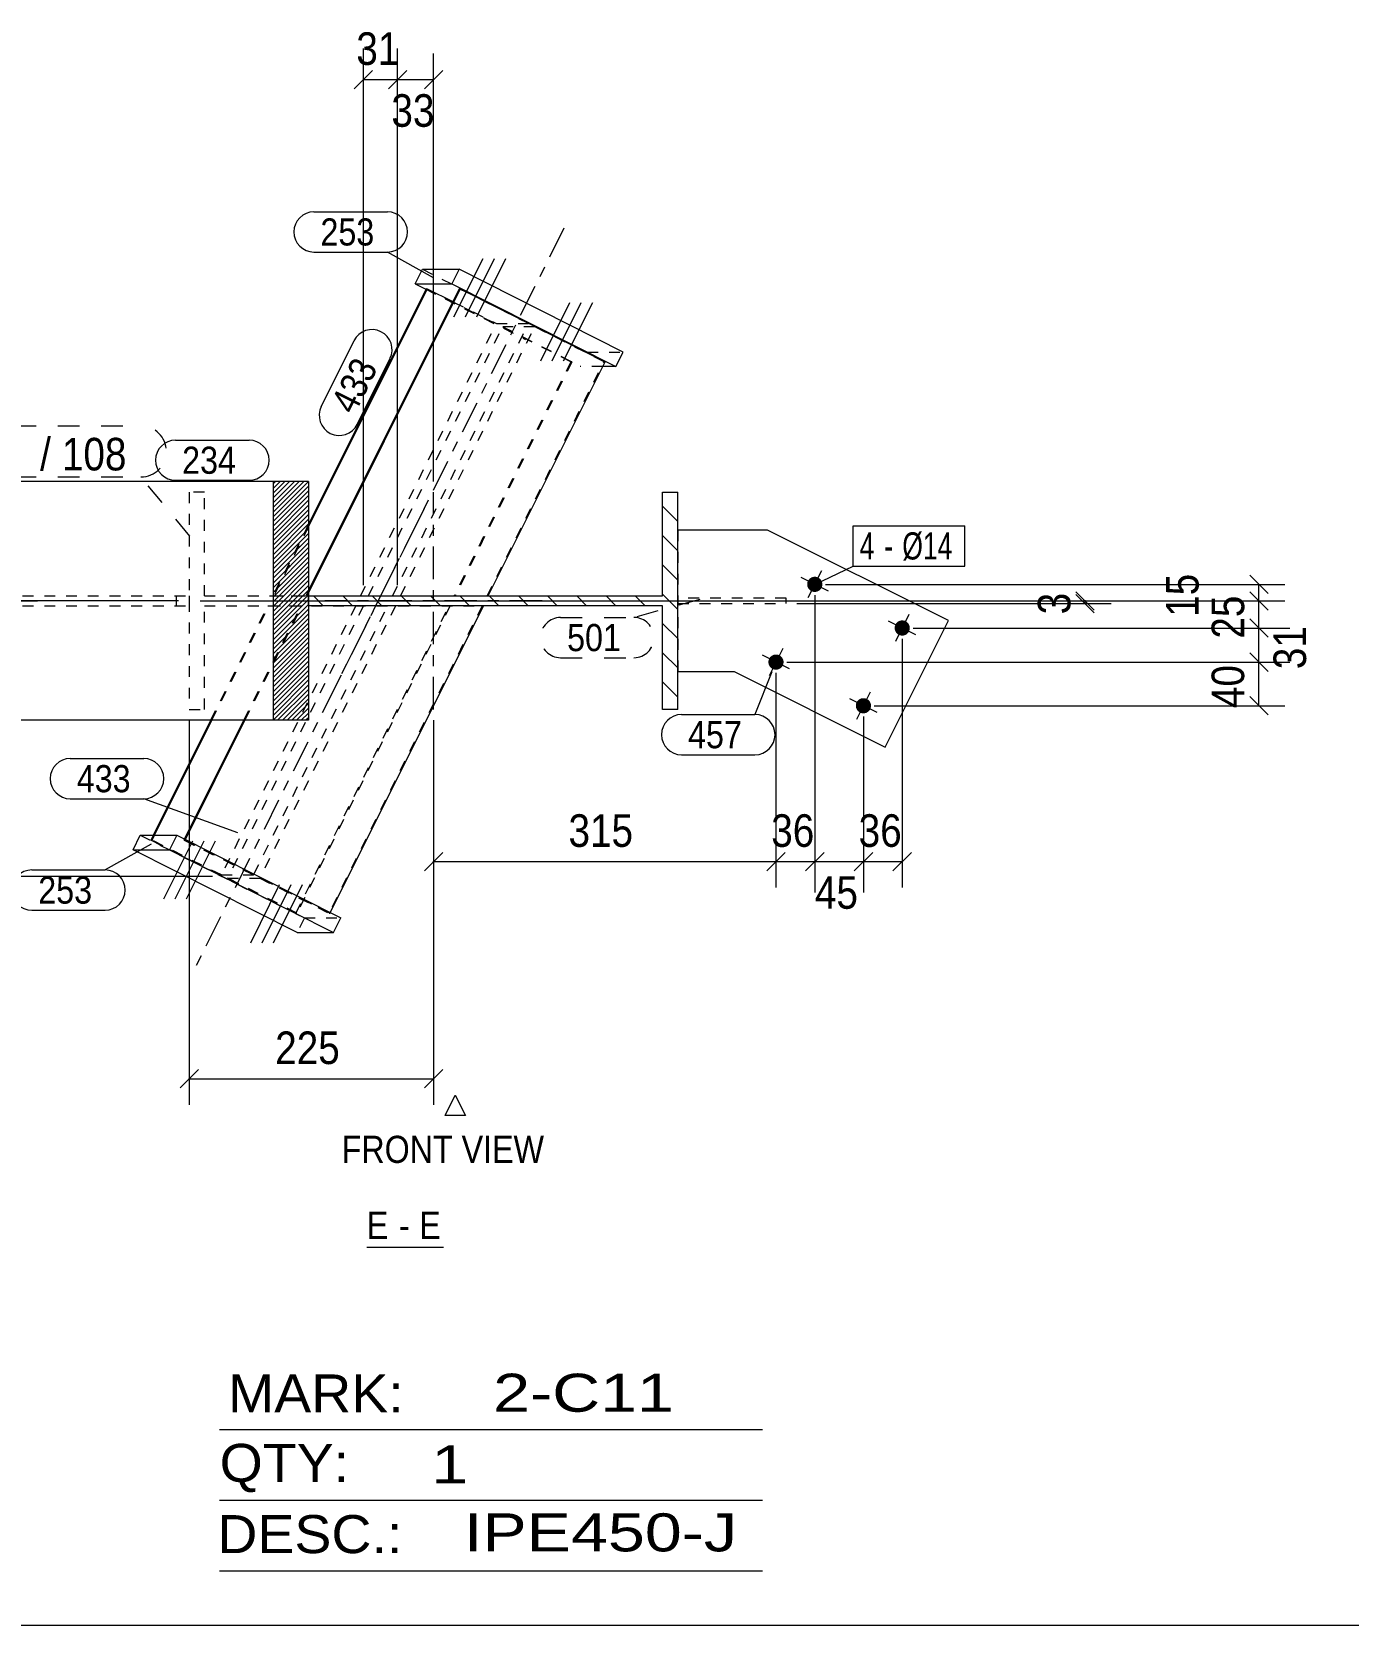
# Model space of a CAD drawing. Header units: millimetres. Extents: x 2 to 579, y 1 to 825.
# Drawn here: x 77.2 to 198.4, y 5 to 151.7 of the extents above; entities that cross this region are included whole.
import ezdxf

# ---------------------------------------------------------------- set-up
doc = ezdxf.new("R2010")
doc.units = ezdxf.units.MM
for name, pattern in [('XKITLINE00', [0]), ('XKITLINE01', [4, 1, -1, 1, -1]), ('XKITLINE02', [4, 2, -2]), ('XKITLINE03', [6, 3, -1, 1, -1])]:
    doc.linetypes.add(name, pattern=pattern)
for name, color, linetype, lineweight in [('Bolt', 3, 'Continuous', 0), ('BoltMark', 7, 'Continuous', 0), ('Dimensions', 7, 'Continuous', 0), ('DrawingSheet', 5, 'Continuous', 0), ('OtherObjectType', 7, 'Continuous', 0), ('Part', 2, 'Continuous', 0), ('PartMark', 7, 'Continuous', 0)]:
    doc.layers.add(name, color=color, linetype=linetype, lineweight=lineweight)
doc.styles.add('ARIAL', font='ARIAL.TTF')
doc.styles.add('ARIAL_NARROW', font='ARIALN.TTF')

# ---------------------------------------------------------------- blocks, each defined once
blk = doc.blocks.new('*A8')
at = {"layer": 'Part', "color": 7, "linetype": 'XKITLINE00', "lineweight": 0}
for p, q in [((136.7, 109.31), (136.7, 109.31)), ((136.7, 109.31), (136.7, 109.31)), ((135.36, 107.96), (135.3, 108.01)), ((136.7, 106.61), (135.36, 107.96)), ((136.7, 103.92), (135.3, 105.32)), ((136.7, 101.22), (135.3, 102.62)), ((136.7, 98.53), (135.3, 99.93)), ((104.05, 98.86), (103.15, 99.76)), ((106.74, 98.86), (105.84, 99.76)), ((109.44, 98.86), (108.54, 99.76)), ((112.13, 98.86), (111.23, 99.76)), ((114.83, 98.86), (113.93, 99.76)), ((117.52, 98.86), (116.62, 99.76)), ((120.21, 98.86), (119.31, 99.76)), ((122.91, 98.86), (122.01, 99.76)), ((125.6, 98.86), (124.7, 99.76)), ((128.3, 98.86), (127.4, 99.76)), ((130.99, 98.86), (130.09, 99.76)), ((133.68, 98.86), (132.78, 99.76)), ((136.7, 95.84), (135.3, 97.24)), ((136.7, 93.14), (135.3, 94.54)), ((136.7, 90.45), (135.3, 91.85))]:
    blk.add_line(p, q, dxfattribs=at)
blk = doc.blocks.new('*A9')
at = {"layer": 'Part', "color": 7, "linetype": 'XKITLINE00', "lineweight": 0}
for p, q in [((99.65, 110.31), (99.46, 110.12)), ((100.08, 110.31), (99.46, 109.69)), ((100.52, 110.31), (99.46, 109.25)), ((100.95, 110.31), (99.46, 108.82)), ((101.39, 110.31), (99.46, 108.38)), ((101.83, 110.31), (99.46, 107.95)), ((102.26, 110.31), (99.46, 107.51)), ((102.7, 110.31), (99.46, 107.08)), ((102.7, 110.31), (102.7, 110.31)), ((102.7, 109.87), (99.46, 106.64)), ((102.7, 109.44), (99.46, 106.21)), ((102.7, 109), (99.46, 105.77)), ((102.7, 108.57), (99.46, 105.34)), ((102.7, 108.13), (99.46, 104.9)), ((102.7, 107.7), (99.46, 104.46)), ((102.7, 107.26), (99.46, 104.03)), ((102.7, 106.82), (99.46, 103.59)), ((102.7, 106.39), (99.46, 103.16)), ((102.7, 105.95), (99.46, 102.72)), ((102.7, 105.52), (99.46, 102.29)), ((102.7, 105.08), (99.46, 101.85)), ((102.7, 104.65), (99.46, 101.42)), ((102.7, 104.21), (99.46, 100.98)), ((102.7, 103.78), (99.46, 100.55)), ((102.7, 103.34), (99.46, 100.11)), ((102.7, 102.91), (99.46, 99.68)), ((102.7, 102.47), (99.46, 99.24)), ((102.7, 102.04), (99.46, 98.81)), ((102.7, 101.6), (99.46, 98.37)), ((102.7, 101.17), (99.46, 97.94)), ((102.7, 100.73), (99.46, 97.5)), ((102.7, 100.3), (99.46, 97.07)), ((102.7, 99.86), (99.46, 96.63)), ((102.7, 99.43), (99.46, 96.2)), ((102.7, 98.99), (99.46, 95.76)), ((102.7, 98.56), (99.46, 95.33)), ((102.7, 98.12), (99.46, 94.89)), ((102.7, 97.69), (99.46, 94.46)), ((102.7, 97.25), (99.46, 94.02)), ((102.7, 96.82), (99.46, 93.59)), ((102.7, 96.38), (99.46, 93.15)), ((102.7, 95.95), (99.46, 92.72)), ((102.7, 95.51), (99.46, 92.28)), ((102.7, 95.08), (99.46, 91.85)), ((102.7, 94.64), (99.46, 91.41)), ((102.7, 94.21), (99.46, 90.97)), ((102.7, 93.77), (99.46, 90.54)), ((102.7, 93.33), (99.46, 90.1)), ((102.7, 92.9), (99.46, 89.67)), ((102.7, 92.46), (99.46, 89.23)), ((102.7, 92.03), (99.46, 88.8)), ((102.7, 91.59), (99.46, 88.36)), ((102.7, 91.16), (99.84, 88.31)), ((102.7, 90.72), (100.28, 88.31)), ((102.7, 90.29), (100.71, 88.31)), ((102.7, 89.85), (101.15, 88.31)), ((102.7, 89.42), (101.58, 88.31)), ((102.7, 88.98), (102.02, 88.31)), ((102.7, 88.55), (102.45, 88.31))]:
    blk.add_line(p, q, dxfattribs=at)
blk = doc.blocks.new('*A140')
at = {"layer": 'Bolt'}
for points in [[(148.96, 100.22), (148.93, 100.24), (148.91, 100.26), (148.88, 100.28), (148.85, 100.3), (148.83, 100.32), (148.8, 100.35), (148.78, 100.37), (148.76, 100.4), (148.74, 100.43), (148.72, 100.45), (148.7, 100.48), (148.68, 100.51), (148.67, 100.55), (148.65, 100.58), (148.64, 100.61), (148.63, 100.64), (148.62, 100.68), (148.62, 100.71), (148.61, 100.74), (148.61, 100.78), (148.61, 100.81), (148.61, 100.85), (148.61, 100.88), (148.61, 100.91), (148.62, 100.95), (148.62, 100.98), (148.63, 101.02), (148.64, 101.05), (148.65, 101.08), (148.67, 101.11), (148.68, 101.14), (148.7, 101.17), (148.71, 101.2), (148.73, 101.23), (148.75, 101.26), (148.78, 101.29), (148.8, 101.31), (148.82, 101.34), (148.85, 101.36), (148.87, 101.38), (148.9, 101.4), (148.93, 101.42), (148.96, 101.44), (148.99, 101.46), (149.02, 101.47), (149.05, 101.48), (149.09, 101.49), (149.12, 101.51), (149.15, 101.51), (149.18, 101.52), (149.22, 101.53), (149.25, 101.53), (149.29, 101.53), (149.32, 101.53), (149.36, 101.53), (149.39, 101.53), (149.42, 101.52), (149.46, 101.51), (149.49, 101.51), (149.52, 101.5), (149.56, 101.48), (149.59, 101.47), (149.62, 101.46), (149.65, 101.44), (149.68, 101.42), (149.71, 101.4), (149.74, 101.38), (149.76, 101.36), (149.79, 101.34), (149.81, 101.32), (149.84, 101.29), (149.86, 101.26), (149.88, 101.24), (149.9, 101.21), (149.91, 101.18), (149.93, 101.15), (149.95, 101.12), (149.96, 101.09), (149.97, 101.05), (149.98, 101.02), (149.99, 100.99), (150, 100.95), (150, 100.92), (150, 100.88), (150.01, 100.85), (150.01, 100.82), (150.01, 100.78), (150, 100.75), (150, 100.71), (149.99, 100.68), (149.98, 100.65), (149.97, 100.61), (149.96, 100.58), (149.95, 100.55), (149.93, 100.52), (149.92, 100.49), (149.9, 100.46), (149.88, 100.43), (149.86, 100.4), (149.84, 100.38), (149.82, 100.35), (149.79, 100.33), (149.77, 100.3), (149.74, 100.28), (149.71, 100.26), (149.68, 100.24), (149.65, 100.22), (149.62, 100.21), (149.59, 100.19), (149.56, 100.18), (149.53, 100.17), (149.5, 100.16), (149.46, 100.15), (149.43, 100.14), (149.39, 100.14), (149.36, 100.13), (149.33, 100.13), (149.29, 100.13), (149.26, 100.13), (149.22, 100.14), (149.19, 100.14), (149.16, 100.15), (149.12, 100.16), (149.09, 100.17), (149.06, 100.18), (149.03, 100.19), (148.99, 100.2)], [(157.02, 96.2), (156.99, 96.22), (156.96, 96.24), (156.93, 96.26), (156.9, 96.28), (156.88, 96.3), (156.85, 96.33), (156.83, 96.35), (156.81, 96.38), (156.79, 96.41), (156.77, 96.44), (156.75, 96.46), (156.74, 96.5), (156.72, 96.53), (156.71, 96.56), (156.7, 96.59), (156.69, 96.62), (156.68, 96.66), (156.67, 96.69), (156.67, 96.72), (156.66, 96.76), (156.66, 96.79), (156.66, 96.83), (156.66, 96.86), (156.66, 96.9), (156.67, 96.93), (156.68, 96.96), (156.68, 97), (156.69, 97.03), (156.71, 97.06), (156.72, 97.09), (156.73, 97.12), (156.75, 97.15), (156.77, 97.18), (156.79, 97.21), (156.81, 97.24), (156.83, 97.27), (156.85, 97.29), (156.88, 97.32), (156.9, 97.34), (156.93, 97.36), (156.95, 97.38), (156.98, 97.4), (157.01, 97.42), (157.04, 97.44), (157.07, 97.45), (157.11, 97.46), (157.14, 97.48), (157.17, 97.49), (157.2, 97.49), (157.24, 97.5), (157.27, 97.51), (157.31, 97.51), (157.34, 97.51), (157.37, 97.51), (157.41, 97.51), (157.44, 97.51), (157.48, 97.5), (157.51, 97.5), (157.54, 97.49), (157.58, 97.48), (157.61, 97.47), (157.64, 97.45), (157.67, 97.44), (157.7, 97.42), (157.73, 97.4), (157.76, 97.39), (157.79, 97.37), (157.82, 97.34), (157.84, 97.32), (157.86, 97.3), (157.89, 97.27), (157.91, 97.24), (157.93, 97.22), (157.95, 97.19), (157.97, 97.16), (157.98, 97.13), (158, 97.1), (158.01, 97.07), (158.02, 97.03), (158.03, 97), (158.04, 96.97), (158.05, 96.93), (158.05, 96.9), (158.06, 96.87), (158.06, 96.83), (158.06, 96.8), (158.06, 96.76), (158.05, 96.73), (158.05, 96.69), (158.04, 96.66), (158.03, 96.63), (158.03, 96.59), (158.01, 96.56), (158, 96.53), (157.99, 96.5), (157.97, 96.47), (157.95, 96.44), (157.93, 96.41), (157.91, 96.38), (157.89, 96.36), (157.87, 96.33), (157.84, 96.31), (157.82, 96.28), (157.79, 96.26), (157.76, 96.24), (157.74, 96.22), (157.71, 96.2), (157.68, 96.19), (157.65, 96.17), (157.61, 96.16), (157.58, 96.15), (157.55, 96.14), (157.52, 96.13), (157.48, 96.12), (157.45, 96.12), (157.41, 96.11), (157.38, 96.11), (157.34, 96.11), (157.31, 96.11), (157.28, 96.12), (157.24, 96.12), (157.21, 96.13), (157.18, 96.14), (157.14, 96.15), (157.11, 96.16), (157.08, 96.17), (157.05, 96.19)], [(145.39, 93.06), (145.36, 93.08), (145.33, 93.1), (145.31, 93.12), (145.28, 93.14), (145.25, 93.16), (145.23, 93.19), (145.21, 93.21), (145.18, 93.24), (145.16, 93.27), (145.14, 93.3), (145.13, 93.33), (145.11, 93.36), (145.1, 93.39), (145.08, 93.42), (145.07, 93.45), (145.06, 93.48), (145.05, 93.52), (145.05, 93.55), (145.04, 93.58), (145.04, 93.62), (145.03, 93.65), (145.03, 93.69), (145.04, 93.72), (145.04, 93.76), (145.04, 93.79), (145.05, 93.82), (145.06, 93.86), (145.07, 93.89), (145.08, 93.92), (145.09, 93.95), (145.11, 93.99), (145.12, 94.02), (145.14, 94.05), (145.16, 94.07), (145.18, 94.1), (145.2, 94.13), (145.23, 94.15), (145.25, 94.18), (145.28, 94.2), (145.3, 94.22), (145.33, 94.24), (145.36, 94.26), (145.39, 94.28), (145.42, 94.3), (145.45, 94.31), (145.48, 94.33), (145.51, 94.34), (145.55, 94.35), (145.58, 94.36), (145.61, 94.36), (145.65, 94.37), (145.68, 94.37), (145.71, 94.37), (145.75, 94.37), (145.78, 94.37), (145.82, 94.37), (145.85, 94.36), (145.89, 94.36), (145.92, 94.35), (145.95, 94.34), (145.98, 94.33), (146.02, 94.31), (146.05, 94.3), (146.08, 94.28), (146.11, 94.27), (146.14, 94.25), (146.16, 94.23), (146.19, 94.2), (146.22, 94.18), (146.24, 94.16), (146.26, 94.13), (146.28, 94.11), (146.31, 94.08), (146.32, 94.05), (146.34, 94.02), (146.36, 93.99), (146.37, 93.96), (146.39, 93.93), (146.4, 93.89), (146.41, 93.86), (146.42, 93.83), (146.42, 93.8), (146.43, 93.76), (146.43, 93.73), (146.43, 93.69), (146.43, 93.66), (146.43, 93.62), (146.43, 93.59), (146.42, 93.56), (146.42, 93.52), (146.41, 93.49), (146.4, 93.46), (146.39, 93.42), (146.38, 93.39), (146.36, 93.36), (146.34, 93.33), (146.33, 93.3), (146.31, 93.27), (146.29, 93.24), (146.27, 93.22), (146.24, 93.19), (146.22, 93.17), (146.19, 93.14), (146.17, 93.12), (146.14, 93.1), (146.11, 93.08), (146.08, 93.07), (146.05, 93.05), (146.02, 93.03), (145.99, 93.02), (145.96, 93.01), (145.92, 93), (145.89, 92.99), (145.86, 92.98), (145.82, 92.98), (145.79, 92.98), (145.75, 92.97), (145.72, 92.97), (145.69, 92.97), (145.65, 92.98), (145.62, 92.98), (145.58, 92.99), (145.55, 93), (145.52, 93.01), (145.48, 93.02), (145.45, 93.03), (145.42, 93.05)], [(153.44, 89.04), (153.41, 89.06), (153.39, 89.08), (153.36, 89.1), (153.33, 89.12), (153.31, 89.15), (153.28, 89.17), (153.26, 89.19), (153.24, 89.22), (153.22, 89.25), (153.2, 89.28), (153.18, 89.31), (153.16, 89.34), (153.15, 89.37), (153.13, 89.4), (153.12, 89.43), (153.11, 89.46), (153.1, 89.5), (153.1, 89.53), (153.09, 89.57), (153.09, 89.6), (153.09, 89.63), (153.09, 89.67), (153.09, 89.7), (153.09, 89.74), (153.1, 89.77), (153.1, 89.8), (153.11, 89.84), (153.12, 89.87), (153.13, 89.9), (153.15, 89.94), (153.16, 89.97), (153.18, 90), (153.19, 90.03), (153.21, 90.06), (153.23, 90.08), (153.26, 90.11), (153.28, 90.13), (153.3, 90.16), (153.33, 90.18), (153.35, 90.2), (153.38, 90.22), (153.41, 90.24), (153.44, 90.26), (153.47, 90.28), (153.5, 90.29), (153.53, 90.31), (153.57, 90.32), (153.6, 90.33), (153.63, 90.34), (153.67, 90.34), (153.7, 90.35), (153.73, 90.35), (153.77, 90.35), (153.8, 90.35), (153.84, 90.35), (153.87, 90.35), (153.9, 90.34), (153.94, 90.34), (153.97, 90.33), (154, 90.32), (154.04, 90.31), (154.07, 90.29), (154.1, 90.28), (154.13, 90.26), (154.16, 90.25), (154.19, 90.23), (154.22, 90.21), (154.24, 90.19), (154.27, 90.16), (154.29, 90.14), (154.32, 90.11), (154.34, 90.09), (154.36, 90.06), (154.38, 90.03), (154.39, 90), (154.41, 89.97), (154.43, 89.94), (154.44, 89.91), (154.45, 89.88), (154.46, 89.84), (154.47, 89.81), (154.48, 89.78), (154.48, 89.74), (154.49, 89.71), (154.49, 89.67), (154.49, 89.64), (154.49, 89.6), (154.48, 89.57), (154.48, 89.54), (154.47, 89.5), (154.46, 89.47), (154.45, 89.44), (154.44, 89.4), (154.43, 89.37), (154.41, 89.34), (154.4, 89.31), (154.38, 89.28), (154.36, 89.25), (154.34, 89.23), (154.32, 89.2), (154.3, 89.17), (154.27, 89.15), (154.25, 89.13), (154.22, 89.1), (154.19, 89.08), (154.16, 89.06), (154.13, 89.05), (154.1, 89.03), (154.07, 89.01), (154.04, 89), (154.01, 88.99), (153.98, 88.98), (153.94, 88.97), (153.91, 88.96), (153.88, 88.96), (153.84, 88.96), (153.81, 88.95), (153.77, 88.95), (153.74, 88.96), (153.7, 88.96), (153.67, 88.96), (153.64, 88.97), (153.6, 88.98), (153.57, 88.99), (153.54, 89), (153.51, 89.01), (153.47, 89.03)]]:
    blk.add_hatch(color=3, dxfattribs=at).paths.add_polyline_path(points, flags=17)
at = {"layer": 'Bolt', "color": 3, "linetype": 'XKITLINE00', "lineweight": 0}
for p, q in [((150.56, 100.21), (148.05, 101.46)), ((149.93, 102.08), (148.68, 99.58)), ((158.61, 96.19), (156.11, 97.44)), ((157.98, 98.06), (156.73, 95.56)), ((146.99, 93.05), (144.48, 94.3)), ((146.36, 94.93), (145.11, 92.42)), ((155.04, 89.03), (152.53, 90.28)), ((154.41, 90.91), (153.16, 88.4))]:
    blk.add_line(p, q, dxfattribs=at)
blk = doc.blocks.new('*A141')
at = {"layer": 'Bolt', "color": 3, "linetype": 'XKITLINE00', "lineweight": 0}
for p, q in [((116.08, 125.46), (118.76, 130.82)), ((117.13, 125.46), (119.81, 130.82)), ((118.18, 125.46), (120.86, 130.82)), ((124.08, 121.42), (126.76, 126.79)), ((125.13, 121.42), (127.81, 126.79)), ((126.18, 121.42), (128.86, 126.79))]:
    blk.add_line(p, q, dxfattribs=at)
blk = doc.blocks.new('*A142')
at = {"layer": 'Bolt', "color": 3, "linetype": 'XKITLINE00', "lineweight": 0}
for p, q in [((92, 77.19), (89.33, 71.83)), ((93.05, 77.19), (90.38, 71.83)), ((94.1, 77.19), (91.43, 71.83)), ((100, 73.15), (97.33, 67.79)), ((101.05, 73.15), (98.38, 67.79)), ((102.1, 73.15), (99.43, 67.79))]:
    blk.add_line(p, q, dxfattribs=at)
blk = doc.blocks.new('*A143')
at = {"layer": 'Part', "color": 7, "linetype": 'XKITLINE01', "lineweight": 0}
for p, q in [((93.1, 109.31), (91.7, 109.31)), ((91.7, 109.31), (91.7, 89.31)), ((93.1, 99.76), (93.1, 109.31)), ((93.1, 99.76), (102.7, 99.76)), ((93.1, 89.31), (93.1, 98.86)), ((93.1, 98.86), (102.7, 98.86)), ((91.7, 89.31), (93.1, 89.31))]:
    blk.add_line(p, q, dxfattribs=at)
at = {"layer": 'Part', "color": 7, "linetype": 'XKITLINE03', "lineweight": 0}
for p, q in [((114.2, 89.31), (114.2, 109.31)), ((124.2, 99.31), (104.2, 99.31))]:
    blk.add_line(p, q, dxfattribs=at)
at = {"layer": 'Part', "color": 2, "linetype": 'XKITLINE00', "lineweight": 0}
for p, q in [((135.3, 109.31), (136.7, 109.31)), ((135.3, 99.76), (135.3, 109.31)), ((136.7, 89.31), (136.7, 109.31)), ((102.7, 99.76), (135.3, 99.76)), ((102.7, 98.86), (102.7, 99.76)), ((135.3, 98.86), (102.7, 98.86)), ((135.3, 89.31), (135.3, 98.86)), ((136.7, 89.31), (135.3, 89.31))]:
    blk.add_line(p, q, dxfattribs=at)
blk = doc.blocks.new('*A144')
at = {"layer": 'Part', "color": 2, "linetype": 'XKITLINE00', "lineweight": 0}
for p, q in [((102.7, 110.31), (50.8, 110.31)), ((99.46, 88.31), (99.46, 110.31)), ((102.7, 110.31), (102.7, 88.31)), ((102.7, 88.31), (50.8, 88.31))]:
    blk.add_line(p, q, dxfattribs=at)
blk = doc.blocks.new('*A145')
at = {"layer": 'Part', "color": 7, "linetype": 'XKITLINE01', "lineweight": 0}
for p, q in [((136.7, 99.06), (136.7, 99.56)), ((136.7, 99.06), (136.7, 99.56)), ((136.7, 99.56), (136.7, 99.56)), ((146.66, 99.56), (136.7, 99.56)), ((136.7, 99.06), (136.7, 99.06)), ((136.7, 99.06), (146.66, 99.06)), ((146.66, 99.06), (146.66, 99.56))]:
    blk.add_line(p, q, dxfattribs=at)
blk = doc.blocks.new('*A146')
at = {"layer": 'Part', "color": 2, "linetype": 'XKITLINE00', "lineweight": 0}
for p, q in [((144.94, 105.81), (136.7, 105.81)), ((161.61, 97.49), (144.94, 105.81)), ((155.8, 85.85), (161.61, 97.49)), ((136.7, 92.81), (141.87, 92.81)), ((141.87, 92.81), (155.8, 85.85))]:
    blk.add_line(p, q, dxfattribs=at)
at = {"layer": 'Part', "color": 7, "linetype": 'XKITLINE01', "lineweight": 0}
blk.add_line((136.7, 105.81), (136.7, 92.81), dxfattribs=at)
blk = doc.blocks.new('*A147')
at = {"layer": 'Part', "color": 7, "linetype": 'XKITLINE01', "lineweight": 0}
for p, q in [((55.13, 109.31), (55.06, 109.31)), ((55.06, 109.31), (56.54, 109.31)), ((55.06, 89.31), (55.06, 109.31)), ((56.36, 99.76), (56.36, 109.31)), ((56.36, 99.76), (91.7, 99.76)), ((56.36, 98.86), (91.71, 98.86)), ((56.36, 89.31), (56.36, 98.86)), ((90.54, 98.86), (90.54, 99.76)), ((91.7, 99.76), (91.71, 98.86)), ((91.71, 98.86), (91.71, 98.86)), ((55.06, 89.31), (56.54, 89.31))]:
    blk.add_line(p, q, dxfattribs=at)
at = {"layer": 'Part', "color": 7, "linetype": 'XKITLINE03', "lineweight": 0}
blk.add_line((75.14, 99.31), (77.73, 99.31), dxfattribs=at)
blk = doc.blocks.new('*A148')
at = {"layer": 'Part', "color": 7, "linetype": 'XKITLINE03', "lineweight": 0}
blk.add_line((113.33, 107.79), (91.97, 64.98), dxfattribs=at)
at = {"layer": 'Part', "color": 7, "linetype": 'XKITLINE01', "lineweight": 0}
for p, q in [((93.69, 88.31), (98.95, 98.86)), ((93.78, 88.31), (99.04, 98.86)), ((107.03, 98.86), (94.66, 74.07)), ((107.75, 98.86), (95.24, 73.78)), ((96.74, 88.31), (102, 98.86)), ((96.83, 88.31), (102.1, 98.86)), ((97.66, 74.15), (109.99, 98.86)), ((110.71, 98.86), (98.2, 73.78)), ((98.95, 98.86), (118.79, 98.86)), ((101.52, 70.56), (115.64, 98.86)), ((115.73, 98.86), (101.62, 70.56)), ((118.69, 98.86), (104.58, 70.56)), ((88.19, 77.28), (88.41, 77.73)), ((88.19, 77.28), (101.52, 70.56)), ((88.19, 77.28), (88.28, 77.28)), ((88.28, 77.28), (88.51, 77.73)), ((94.66, 74.07), (88.28, 77.28)), ((91.24, 77.28), (91.28, 77.36)), ((91.24, 77.28), (97.62, 74.07)), ((91.24, 77.28), (91.34, 77.28)), ((91.34, 77.28), (91.36, 77.33)), ((91.34, 77.28), (104.67, 70.56)), ((94.66, 74.07), (97.62, 74.07)), ((95.24, 73.78), (98.2, 73.78)), ((101.62, 70.56), (95.24, 73.78)), ((97.62, 74.07), (97.66, 74.15)), ((98.2, 73.78), (104.58, 70.56)), ((101.52, 70.56), (101.62, 70.56)), ((104.58, 70.56), (104.67, 70.56)), ((104.67, 70.56), (104.69, 70.6))]:
    blk.add_line(p, q, dxfattribs=at)
at = {"layer": 'Part', "color": 2, "linetype": 'XKITLINE00', "lineweight": 0}
for p, q in [((104.69, 70.6), (118.79, 98.86)), ((88.41, 77.73), (93.69, 88.31)), ((88.51, 77.73), (93.78, 88.31)), ((91.28, 77.36), (96.74, 88.31)), ((91.36, 77.33), (96.83, 88.31))]:
    blk.add_line(p, q, dxfattribs=at)
blk = doc.blocks.new('*A149')
at = {"layer": 'Part', "color": 7, "linetype": 'XKITLINE03', "lineweight": 0}
blk.add_line((126.21, 133.63), (104.86, 90.82), dxfattribs=at)
at = {"layer": 'Part', "color": 2, "linetype": 'XKITLINE00', "lineweight": 0}
for p, q in [((113.52, 128.05), (102.7, 106.36)), ((113.61, 128.05), (102.7, 106.17)), ((116.57, 128.05), (102.7, 100.25)), ((116.66, 128.05), (102.7, 100.06)), ((113.52, 128.05), (113.61, 128.05)), ((113.61, 128.05), (115.97, 126.86)), ((116.57, 128.05), (116.66, 128.05)), ((116.66, 128.05), (130, 121.33)), ((119.23, 99.76), (130, 121.33))]:
    blk.add_line(p, q, dxfattribs=at)
at = {"layer": 'Part', "color": 7, "linetype": 'XKITLINE01', "lineweight": 0}
for p, q in [((126.85, 121.33), (113.52, 128.05)), ((122.95, 124.84), (116.57, 128.05)), ((115.97, 126.86), (116.05, 126.82)), ((116.05, 126.82), (119.99, 124.84)), ((107.48, 99.76), (119.99, 124.84)), ((110.43, 99.76), (122.95, 124.84)), ((119.99, 124.84), (122.95, 124.84)), ((108.2, 99.76), (120.57, 124.55)), ((111.16, 99.76), (123.52, 124.55)), ((123.52, 124.55), (120.57, 124.55)), ((120.57, 124.55), (126.94, 121.33)), ((129.9, 121.33), (123.52, 124.55)), ((126.85, 121.33), (116.09, 99.76)), ((126.94, 121.33), (116.18, 99.76)), ((119.14, 99.76), (129.9, 121.33)), ((126.94, 121.33), (126.85, 121.33)), ((130, 121.33), (129.9, 121.33)), ((102.7, 106.36), (99.4, 99.76)), ((102.7, 106.17), (99.49, 99.76)), ((102.7, 100.25), (102.45, 99.76)), ((102.7, 100.06), (102.55, 99.76)), ((99.4, 99.76), (119.23, 99.76))]:
    blk.add_line(p, q, dxfattribs=at)
blk = doc.blocks.new('*A150')
at = {"layer": 'Part', "color": 2, "linetype": 'XKITLINE00', "lineweight": 0}
for p, q in [((112.52, 128.5), (113.19, 129.84)), ((113.19, 129.84), (116.55, 129.84)), ((116.55, 129.84), (115.88, 128.5)), ((131.66, 122.22), (116.55, 129.84)), ((112.52, 128.5), (115.88, 128.5)), ((112.52, 128.5), (113.49, 128.01)), ((115.88, 128.5), (130.99, 120.88)), ((130.99, 120.88), (131.66, 122.22)), ((130.99, 120.88), (129.77, 120.88))]:
    blk.add_line(p, q, dxfattribs=at)
at = {"layer": 'Part', "color": 7, "linetype": 'XKITLINE01', "lineweight": 0}
for p, q in [((113.19, 129.84), (122.68, 125.06)), ((113.49, 128.01), (122.68, 123.38)), ((128.36, 122.22), (131.66, 122.22)), ((129.77, 120.88), (127.69, 120.88))]:
    blk.add_line(p, q, dxfattribs=at)
blk = doc.blocks.new('*A151')
at = {"layer": 'Part', "color": 2, "linetype": 'XKITLINE00', "lineweight": 0}
for p, q in [((86.53, 76.39), (87.2, 77.73)), ((101.64, 68.77), (86.53, 76.39)), ((86.53, 76.39), (89.88, 76.39)), ((87.2, 77.73), (90.55, 77.73)), ((90.55, 77.73), (89.88, 76.39)), ((89.88, 76.39), (104.99, 68.77)), ((90.55, 77.73), (105.66, 70.11)), ((104.99, 68.77), (105.66, 70.11)), ((101.64, 68.77), (104.99, 68.77))]:
    blk.add_line(p, q, dxfattribs=at)
at = {"layer": 'Part', "color": 7, "linetype": 'XKITLINE01', "lineweight": 0}
for p, q in [((87.2, 77.73), (102.31, 70.11)), ((102.31, 70.11), (101.64, 68.77)), ((102.31, 70.11), (105.66, 70.11))]:
    blk.add_line(p, q, dxfattribs=at)
blk = doc.blocks.new('*A174')
at = {"layer": 'DrawingSheet', "color": 5, "linetype": 'XKITLINE00', "lineweight": 0}
blk.add_line((5, 5), (579, 5), dxfattribs=at)
blk = doc.blocks.new('*A178')
at = {"layer": 'OtherObjectType', "color": 6, "linetype": 'XKITLINE00', "lineweight": 0}
for p, q in [((94.5, 23), (144.5, 23)), ((94.5, 16.5), (144.5, 16.5)), ((94.5, 10), (144.5, 10))]:
    blk.add_line(p, q, dxfattribs=at)
at = {"layer": 'OtherObjectType', "color": 6, "style": 'ARIAL_NARROW'}
for s, width, p in [('MARK:', 1.275, (95.27, 24.58)), ('2-C11', 1.525501, (119.69, 24.65)), ('QTY:', 1.275, (94.5, 18.19)), ('1', 1.525501, (113.99, 18.05)), ('DESC.:', 1.275, (94.29, 11.63)), ('IPE450-J', 1.525501, (117, 11.79))]:
    blk.add_text(s, height=3.5, dxfattribs=dict(at, width=width)).set_placement(p)
blk = doc.blocks.new('*A382')
at = {"layer": 'Dimensions', "color": 7, "linetype": 'XKITLINE00', "lineweight": 0}
for p, q in [((41.36, 100.15), (43.05, 98.46)), ((90.7, 99.31), (39.35, 99.31)), ((42.2, 73.92), (42.2, 99.31)), ((93.86, 73.92), (39.35, 73.92)), ((41.36, 74.77), (43.05, 73.07))]:
    blk.add_line(p, q, dxfattribs=at)
at = {"layer": 'Dimensions', "color": 3}
for p in [(42.2, 99.31), (42.2, 73.92)]:
    blk.add_point(p, dxfattribs=at)
at = {"layer": 'Dimensions', "color": 3, "style": 'ARIAL', "width": 0.85}
blk.add_text('254', height=3, rotation=90.0002, dxfattribs=at).set_placement((40.85, 83.28))
blk = doc.blocks.new('*A383')
at = {"layer": 'Dimensions', "color": 7, "linetype": 'XKITLINE00', "lineweight": 0}
for p, q in [((189.36, 94.52), (191.05, 92.82)), ((146.73, 93.67), (192.6, 93.67)), ((190.2, 89.65), (190.2, 93.67)), ((154.79, 89.65), (192.6, 89.65)), ((189.36, 90.5), (191.05, 88.81))]:
    blk.add_line(p, q, dxfattribs=at)
at = {"layer": 'Dimensions', "color": 3}
for p in [(190.2, 93.67), (190.2, 89.65)]:
    blk.add_point(p, dxfattribs=at)
at = {"layer": 'Dimensions', "color": 3, "style": 'ARIAL', "width": 0.85}
blk.add_text('40', height=3, rotation=90.0002, dxfattribs=at).set_placement((188.85, 89.44))
blk = doc.blocks.new('*A384')
at = {"layer": 'Dimensions', "color": 7, "linetype": 'XKITLINE00', "lineweight": 0}
for p, q in [((189.36, 97.66), (191.05, 95.96)), ((158.36, 96.81), (193.05, 96.81)), ((190.2, 93.67), (190.2, 96.81)), ((189.36, 94.52), (191.05, 92.82)), ((146.73, 93.67), (193.05, 93.67))]:
    blk.add_line(p, q, dxfattribs=at)
at = {"layer": 'Dimensions', "color": 3}
for p in [(190.2, 96.81), (190.2, 93.67)]:
    blk.add_point(p, dxfattribs=at)
at = {"layer": 'Dimensions', "color": 3, "style": 'ARIAL', "width": 0.85}
blk.add_text('31', height=3, rotation=90.0002, dxfattribs=at).set_placement((194.55, 93.02))
blk = doc.blocks.new('*A385')
at = {"layer": 'Dimensions', "color": 7, "linetype": 'XKITLINE00', "lineweight": 0}
for p, q in [((189.36, 100.15), (191.05, 98.46)), ((92.7, 99.31), (192.6, 99.31)), ((190.2, 96.81), (190.2, 99.31)), ((189.36, 97.66), (191.05, 95.96)), ((158.36, 96.81), (192.6, 96.81))]:
    blk.add_line(p, q, dxfattribs=at)
at = {"layer": 'Dimensions', "color": 3}
for p in [(190.2, 99.31), (190.2, 96.81)]:
    blk.add_point(p, dxfattribs=at)
at = {"layer": 'Dimensions', "color": 3, "style": 'ARIAL', "width": 0.85}
blk.add_text('25', height=3, rotation=90.0002, dxfattribs=at).set_placement((188.85, 95.83))
blk = doc.blocks.new('*A386')
at = {"layer": 'Dimensions', "color": 7, "linetype": 'XKITLINE00', "lineweight": 0}
for p, q in [((189.36, 101.68), (191.05, 99.98)), ((150.31, 100.83), (192.6, 100.83)), ((189.36, 100.15), (191.05, 98.46)), ((190.2, 99.31), (190.2, 100.83)), ((92.7, 99.31), (192.6, 99.31))]:
    blk.add_line(p, q, dxfattribs=at)
at = {"layer": 'Dimensions', "color": 3}
for p in [(190.2, 100.83), (190.2, 99.31)]:
    blk.add_point(p, dxfattribs=at)
at = {"layer": 'Dimensions', "color": 3, "style": 'ARIAL', "width": 0.85}
blk.add_text('15', height=3, rotation=90.0002, dxfattribs=at).set_placement((184.65, 97.84))
blk = doc.blocks.new('*A387')
at = {"layer": 'Dimensions', "color": 7, "linetype": 'XKITLINE00', "lineweight": 0}
for p, q in [((173.36, 100.15), (175.05, 98.46)), ((173.36, 99.9), (175.05, 98.21)), ((92.7, 99.31), (176.6, 99.31)), ((147.66, 99.06), (176.6, 99.06)), ((174.2, 99.06), (174.2, 99.31))]:
    blk.add_line(p, q, dxfattribs=at)
at = {"layer": 'Dimensions', "color": 3}
for p in [(174.2, 99.31), (174.2, 99.06)]:
    blk.add_point(p, dxfattribs=at)
at = {"layer": 'Dimensions', "color": 3, "style": 'ARIAL', "width": 0.85}
blk.add_text('3', height=3, rotation=90.0002, dxfattribs=at).set_placement((172.85, 98.07))
blk = doc.blocks.new('*A388')
at = {"layer": 'Dimensions', "color": 7, "linetype": 'XKITLINE00', "lineweight": 0}
for p, q in [((145.73, 92.67), (145.73, 72.91)), ((114.2, 88.31), (114.2, 72.91)), ((115.05, 76.15), (113.36, 74.46)), ((114.2, 75.31), (145.73, 75.31)), ((146.58, 76.15), (144.89, 74.46))]:
    blk.add_line(p, q, dxfattribs=at)
at = {"layer": 'Dimensions', "color": 3}
for p in [(114.2, 75.31), (145.73, 75.31)]:
    blk.add_point(p, dxfattribs=at)
at = {"layer": 'Dimensions', "color": 3, "style": 'ARIAL', "width": 0.85}
blk.add_text('315', height=3, dxfattribs=at).set_placement((126.63, 76.66))
blk = doc.blocks.new('*A389')
at = {"layer": 'Dimensions', "color": 7, "linetype": 'XKITLINE00', "lineweight": 0}
for p, q in [((149.31, 99.83), (149.31, 72.91)), ((145.73, 92.67), (145.73, 72.91)), ((146.58, 76.15), (144.89, 74.46)), ((145.73, 75.31), (149.31, 75.31)), ((150.16, 76.15), (148.46, 74.46))]:
    blk.add_line(p, q, dxfattribs=at)
at = {"layer": 'Dimensions', "color": 3}
for p in [(145.73, 75.31), (149.31, 75.31)]:
    blk.add_point(p, dxfattribs=at)
at = {"layer": 'Dimensions', "color": 3, "style": 'ARIAL', "width": 0.85}
blk.add_text('36', height=3, dxfattribs=at).set_placement((145.3, 76.66))
blk = doc.blocks.new('*A390')
at = {"layer": 'Dimensions', "color": 7, "linetype": 'XKITLINE00', "lineweight": 0}
for p, q in [((149.31, 99.83), (149.31, 72.46)), ((153.79, 88.65), (153.79, 72.46)), ((150.16, 76.15), (148.46, 74.46)), ((149.31, 75.31), (153.79, 75.31)), ((154.64, 76.15), (152.94, 74.46))]:
    blk.add_line(p, q, dxfattribs=at)
at = {"layer": 'Dimensions', "color": 3}
for p in [(149.31, 75.31), (153.79, 75.31)]:
    blk.add_point(p, dxfattribs=at)
at = {"layer": 'Dimensions', "color": 3, "style": 'ARIAL', "width": 0.85}
blk.add_text('45', height=3, dxfattribs=at).set_placement((149.32, 70.96))
blk = doc.blocks.new('*A391')
at = {"layer": 'Dimensions', "color": 7, "linetype": 'XKITLINE00', "lineweight": 0}
for p, q in [((157.36, 95.81), (157.36, 72.91)), ((153.79, 88.65), (153.79, 72.91)), ((154.64, 76.15), (152.94, 74.46)), ((153.79, 75.31), (157.36, 75.31)), ((158.21, 76.15), (156.51, 74.46))]:
    blk.add_line(p, q, dxfattribs=at)
at = {"layer": 'Dimensions', "color": 3}
for p in [(153.79, 75.31), (157.36, 75.31)]:
    blk.add_point(p, dxfattribs=at)
at = {"layer": 'Dimensions', "color": 3, "style": 'ARIAL', "width": 0.85}
blk.add_text('36', height=3, dxfattribs=at).set_placement((153.35, 76.66))
blk = doc.blocks.new('*A392')
at = {"layer": 'Dimensions', "color": 7, "linetype": 'XKITLINE00', "lineweight": 0}
for p, q in [((107.74, 100.76), (107.74, 150.16)), ((110.89, 100.76), (110.89, 150.16)), ((108.59, 148.15), (106.89, 146.46)), ((107.74, 147.31), (110.89, 147.31)), ((111.74, 148.15), (110.04, 146.46))]:
    blk.add_line(p, q, dxfattribs=at)
at = {"layer": 'Dimensions', "color": 3}
for p in [(107.74, 147.31), (110.89, 147.31)]:
    blk.add_point(p, dxfattribs=at)
at = {"layer": 'Dimensions', "color": 3, "style": 'ARIAL', "width": 0.85}
blk.add_text('31', height=3, dxfattribs=at).set_placement((107.09, 148.66))
blk = doc.blocks.new('*A393')
at = {"layer": 'Dimensions', "color": 7, "linetype": 'XKITLINE00', "lineweight": 0}
for p, q in [((110.89, 100.76), (110.89, 149.71)), ((114.2, 110.31), (114.2, 149.71)), ((111.74, 148.15), (110.04, 146.46)), ((110.89, 147.31), (114.2, 147.31)), ((115.05, 148.15), (113.36, 146.46))]:
    blk.add_line(p, q, dxfattribs=at)
at = {"layer": 'Dimensions', "color": 3}
for p in [(110.89, 147.31), (114.2, 147.31)]:
    blk.add_point(p, dxfattribs=at)
at = {"layer": 'Dimensions', "color": 3, "style": 'ARIAL', "width": 0.85}
blk.add_text('33', height=3, dxfattribs=at).set_placement((110.32, 142.96))
blk = doc.blocks.new('*A394')
at = {"layer": 'Dimensions', "color": 7, "linetype": 'XKITLINE00', "lineweight": 0}
for p, q in [((91.7, 88.31), (91.7, 52.91)), ((114.2, 88.31), (114.2, 52.91)), ((92.55, 56.15), (90.86, 54.46)), ((115.05, 56.15), (113.36, 54.46)), ((91.7, 55.31), (114.2, 55.31))]:
    blk.add_line(p, q, dxfattribs=at)
at = {"layer": 'Dimensions', "color": 3}
for p in [(91.7, 55.31), (114.2, 55.31)]:
    blk.add_point(p, dxfattribs=at)
at = {"layer": 'Dimensions', "color": 3, "style": 'ARIAL', "width": 0.85}
blk.add_text('225', height=3, dxfattribs=at).set_placement((99.62, 56.66))
blk = doc.blocks.new('*A395')
at = {"layer": 'BoltMark', "color": 7, "linetype": 'XKITLINE00', "lineweight": 0}
for p, q in [((152.84, 106.22), (163.14, 106.22)), ((152.84, 102.52), (152.84, 106.22)), ((163.14, 102.52), (163.14, 106.22)), ((149.31, 100.83), (152.84, 102.52)), ((152.84, 102.52), (163.14, 102.52))]:
    blk.add_line(p, q, dxfattribs=at)
at = {"layer": 'BoltMark', "color": 3, "style": 'ARIAL_NARROW', "width": 0.85}
for s, p in [('Ø14', (157.37, 103.12)), ('4', (153.44, 103.12)), ('-', (155.71, 103.12))]:
    blk.add_text(s, height=2.5, dxfattribs=at).set_placement(p)
blk = doc.blocks.new('*A396')
at = {"layer": 'PartMark', "color": 7, "linetype": 'XKITLINE00', "lineweight": 0}
for p, q in [((88.2, 76.92), (83.96, 74.53)), ((77.2, 74.53), (83.96, 74.53)), ((77.2, 70.83), (83.96, 70.83))]:
    blk.add_line(p, q, dxfattribs=at)
for centre, start, end in [((77.2, 72.68), 90, 270), ((83.96, 72.68), 270, 90)]:
    blk.add_arc(centre, 1.85, start, end, dxfattribs=at)
at = {"layer": 'PartMark', "color": 3, "style": 'ARIAL', "width": 0.85}
blk.add_text('253', height=2.5, dxfattribs=at).set_placement((77.8, 71.43))
blk = doc.blocks.new('*A397')
at = {"layer": 'PartMark', "color": 7, "linetype": 'XKITLINE00', "lineweight": 0}
for p, q in [((103.19, 135.13), (109.96, 135.13)), ((103.19, 131.43), (109.96, 131.43)), ((114.2, 129.04), (109.96, 131.43))]:
    blk.add_line(p, q, dxfattribs=at)
for centre, start, end in [((103.19, 133.28), 90, 270), ((109.96, 133.28), 270, 90)]:
    blk.add_arc(centre, 1.85, start, end, dxfattribs=at)
at = {"layer": 'PartMark', "color": 3, "style": 'ARIAL', "width": 0.85}
blk.add_text('253', height=2.5, dxfattribs=at).set_placement((103.79, 132.03))
blk = doc.blocks.new('*A398')
at = {"layer": 'PartMark', "color": 7, "linetype": 'XKITLINE00', "lineweight": 0}
for p, q in [((103.86, 117.21), (106.88, 123.26)), ((107.17, 115.56), (110.19, 121.61))]:
    blk.add_line(p, q, dxfattribs=at)
for centre, start, end in [((108.53, 122.44), 333.4883, 153.4883), ((105.52, 116.39), 153.4883, 333.4883)]:
    blk.add_arc(centre, 1.85, start, end, dxfattribs=at)
at = {"layer": 'PartMark', "color": 3, "style": 'ARIAL', "width": 0.85}
blk.add_text('433', height=2.5, rotation=63.4895, dxfattribs=at).set_placement((106.9, 116.36))
blk = doc.blocks.new('*A399')
at = {"layer": 'PartMark', "color": 7, "linetype": 'XKITLINE00', "lineweight": 0}
for p, q in [((80.75, 84.79), (87.51, 84.79)), ((80.75, 81.09), (87.51, 81.09)), ((96.17, 77.94), (87.51, 81.09))]:
    blk.add_line(p, q, dxfattribs=at)
for centre, start, end in [((80.75, 82.94), 90, 270), ((87.51, 82.94), 270, 90)]:
    blk.add_arc(centre, 1.85, start, end, dxfattribs=at)
at = {"layer": 'PartMark', "color": 3, "style": 'ARIAL', "width": 0.85}
blk.add_text('433', height=2.5, dxfattribs=at).set_placement((81.35, 81.69))
blk = doc.blocks.new('*A401')
at = {"layer": 'PartMark', "color": 7, "linetype": 'XKITLINE00', "lineweight": 0}
for p, q in [((145.35, 92.79), (143.8, 88.84)), ((137.04, 88.84), (143.8, 88.84)), ((137.04, 85.14), (143.8, 85.14))]:
    blk.add_line(p, q, dxfattribs=at)
for centre, start, end in [((137.04, 86.99), 90, 270), ((143.8, 86.99), 270, 90)]:
    blk.add_arc(centre, 1.85, start, end, dxfattribs=at)
at = {"layer": 'PartMark', "color": 3, "style": 'ARIAL', "width": 0.85}
blk.add_text('457', height=2.5, dxfattribs=at).set_placement((137.64, 85.74))
blk = doc.blocks.new('*A402')
at = {"layer": 'PartMark', "color": 7, "linetype": 'XKITLINE02', "lineweight": 0}
for p, q in [((138.72, 99.43), (132.66, 97.78)), ((125.9, 97.78), (132.66, 97.78)), ((125.9, 94.08), (132.66, 94.08))]:
    blk.add_line(p, q, dxfattribs=at)
for centre, start, end in [((125.9, 95.93), 90, 270), ((132.66, 95.93), 270, 90)]:
    blk.add_arc(centre, 1.85, start, end, dxfattribs=at)
at = {"layer": 'PartMark', "color": 3, "style": 'ARIAL', "width": 0.85}
blk.add_text('501', height=2.5, dxfattribs=at).set_placement((126.5, 94.68))
blk = doc.blocks.new('*A403')
at = {"layer": 'PartMark', "color": 7, "linetype": 'XKITLINE00', "lineweight": 0}
for p, q in [((90.45, 114.11), (97.21, 114.11)), ((90.45, 110.41), (97.21, 110.41))]:
    blk.add_line(p, q, dxfattribs=at)
for centre, start, end in [((90.45, 112.26), 90, 270), ((97.21, 112.26), 270, 90)]:
    blk.add_arc(centre, 1.85, start, end, dxfattribs=at)
at = {"layer": 'PartMark', "color": 3, "style": 'ARIAL', "width": 0.85}
blk.add_text('234', height=2.5, dxfattribs=at).set_placement((91.05, 111.01))
blk = doc.blocks.new('*A404')
at = {"layer": 'PartMark', "color": 7, "linetype": 'XKITLINE02', "lineweight": 0}
for p, q in [((63.6, 115.42), (87.25, 115.42)), ((63.6, 110.72), (87.25, 110.72)), ((91.75, 105.28), (87.25, 110.72))]:
    blk.add_line(p, q, dxfattribs=at)
for centre, start, end in [((63.6, 113.07), 90, 270), ((87.25, 113.07), 270, 90)]:
    blk.add_arc(centre, 2.35, start, end, dxfattribs=at)
at = {"layer": 'PartMark', "color": 1, "style": 'ARIAL', "width": 0.85}
blk.add_text('2-C11', height=3.5, dxfattribs=at).set_placement((64.2, 111.32))
at = {"layer": 'PartMark', "color": 3, "style": 'ARIAL', "width": 0.85}
for s, p in [('/', (77.97, 111.32)), ('108', (79.98, 111.32))]:
    blk.add_text(s, height=3, dxfattribs=at).set_placement(p)
blk = doc.blocks.new('*A405')
at = {"layer": 'OtherObjectType', "color": 7, "linetype": 'XKITLINE00', "lineweight": 0}
for p, q in [((33.88, 102.84), (33.88, 104.72)), ((33.88, 104.72), (35.75, 103.78)), ((35.75, 103.78), (33.88, 102.84)), ((35.75, 103.78), (35.75, 103.78)), ((115.27, 51.93), (116.2, 53.81)), ((116.2, 53.81), (117.14, 51.93)), ((116.2, 53.81), (116.2, 53.81)), ((117.14, 51.93), (115.27, 51.93)), ((108.05, 39.81), (115.11, 39.81))]:
    blk.add_line(p, q, dxfattribs=at)
at = {"layer": 'OtherObjectType', "color": 7, "style": 'ARIAL', "width": 0.85}
blk.add_text('TOP VIEW', height=2.5, rotation=90, dxfattribs=at).set_placement((32, 95.63))
for s, p in [('FRONT VIEW', (105.74, 47.56)), ('E', (108.05, 40.56)), ('E', (112.88, 40.56)), ('-', (111.02, 40.56))]:
    blk.add_text(s, height=2.5, dxfattribs=at).set_placement(p)

msp = doc.modelspace()

# ---------------------------------------------------------------- block references
at = {"lineweight": 0}
for name in ['*A174', '*A392', '*A393', '*A397', '*A149', '*A141', '*A150', '*A398', '*A404', '*A403', '*A144', '*A9', '*A147', '*A143', '*A8', '*A148', '*A146', '*A395', '*A386', '*A140', '*A382', '*A385', '*A387', '*A389', '*A390', '*A402', '*A145', '*A384', '*A391', '*A383', '*A388', '*A401', '*A394', '*A399', '*A396', '*A151', '*A142', '*A178']:
    msp.add_blockref(name, (0, 0), dxfattribs=at)
at = {"layer": 'OtherObjectType', "lineweight": 0}
msp.add_blockref('*A405', (0, 0), dxfattribs=at)

doc.saveas('drawing.dxf')
